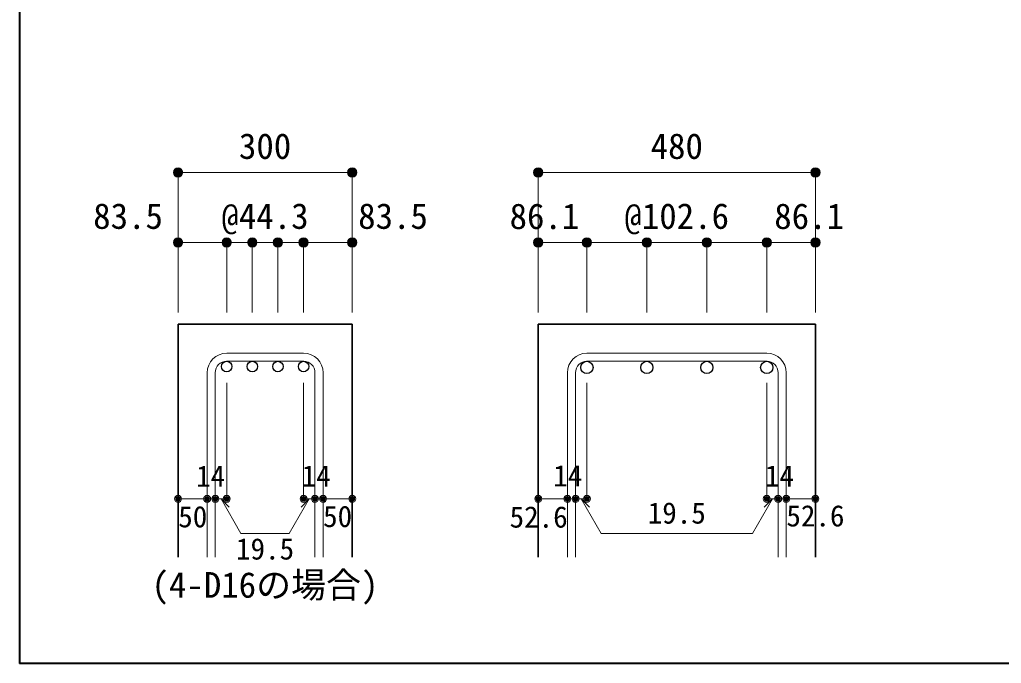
# Model space of a CAD drawing. Units: millimetres at full size, sheet at 1:20; details may follow other scales. Extents: x -3982 to 3969, y -2797 to 2801.
# Drawn here: x -3982 to -2297, y -2797 to -1693 of the extents above; entities that cross this region are included whole.
import ezdxf
from ezdxf.enums import TextEntityAlignment as Align

# ---------------------------------------------------------------- set-up
doc = ezdxf.new("R2010")
doc.units = ezdxf.units.MM
doc.header["$LTSCALE"] = 20
doc.header["$PDMODE"] = 32
doc.header["$PDSIZE"] = 12
for name, color, linetype, lineweight in [('6-1_躯体線', 2, 'Continuous', 35), ('6-5_梁主筋', 7, 'Continuous', 18), ('6-6_S.T.P.', 7, 'Continuous', 18), ('6-7_文字', 7, 'Continuous', 18), ('6-D_寸法', 4, 'Continuous', 9), ('F-0_枠', 6, 'Continuous', 40)]:
    doc.layers.add(name, color=color, linetype=linetype, lineweight=lineweight)
doc.styles.add('ＭＳ ゴシック', font='')
doc.styles.get('ＭＳ ゴシック').set_extended_font_data('MS Gothic')

msp = doc.modelspace()

# ---------------------------------------------------------------- linework, layer by layer
at = {"layer": '6-1_躯体線'}
for p, q in [((-3710.04, -2214.67), (-3710.04, -2614.67)), ((-3411.04, -2214.67), (-3710.04, -2214.67)), ((-3411.04, -2214.67), (-3411.04, -2614.67)), ((-3091.72, -2214.67), (-3091.72, -2614.67)), ((-2616.02, -2214.67), (-3091.72, -2214.67)), ((-2616.02, -2214.67), (-2616.02, -2614.67))]:
    msp.add_line(p, q, dxfattribs=at)
at = {"layer": '6-5_梁主筋', "color": 3, "lineweight": 25}
for centre, radius in [((-3626.54, -2287.67), 9), ((-3582.54, -2287.67), 9), ((-3538.54, -2287.67), 9), ((-3494.54, -2287.67), 9), ((-3008.22, -2289.17), 10.5), ((-2905.37, -2289.17), 10.5), ((-2802.37, -2289.17), 10.5), ((-2699.52, -2289.17), 10.5)]:
    msp.add_circle(centre, radius, dxfattribs=at)
at = {"layer": '6-6_S.T.P.'}
for p, q in [((-3626.54, -2264.67), (-3494.54, -2264.67)), ((-3008.22, -2264.67), (-2699.52, -2264.67)), ((-3626.54, -2278.67), (-3494.54, -2278.67)), ((-3008.22, -2278.67), (-2699.52, -2278.67)), ((-3660.04, -2298.17), (-3660.04, -2614.67)), ((-3646.04, -2298.17), (-3646.04, -2614.67)), ((-3475.04, -2298.17), (-3475.04, -2614.67)), ((-3461.04, -2298.17), (-3461.04, -2614.67)), ((-3041.72, -2298.17), (-3041.72, -2614.67)), ((-3027.72, -2298.17), (-3027.72, -2614.67)), ((-2680.02, -2298.17), (-2680.02, -2614.67)), ((-2666.02, -2298.17), (-2666.02, -2614.67))]:
    msp.add_line(p, q, dxfattribs=at)
for centre, radius, start, end in [((-3626.54, -2298.17), 33.5, 90, 180), ((-3494.54, -2298.17), 33.5, 0, 90), ((-3008.22, -2298.17), 33.5, 90, 180), ((-2699.52, -2298.17), 33.5, 0, 90), ((-3626.54, -2298.17), 19.5, 90, 180), ((-3494.54, -2298.17), 19.5, 0, 90), ((-3008.22, -2298.17), 19.5, 90, 180), ((-2699.52, -2298.17), 19.5, 0, 90)]:
    msp.add_arc(centre, radius, start, end, dxfattribs=at)
at = {"layer": '6-D_寸法'}
for p, q in [((-3710.04, -1954.67), (-3710.04, -2074.67)), ((-3411.04, -1954.67), (-3710.04, -1954.67)), ((-3091.72, -1954.67), (-3091.72, -2074.67)), ((-2616.02, -1954.67), (-3091.72, -1954.67)), ((-3710.04, -2074.67), (-3710.04, -2194.67)), ((-3584.54, -2074.67), (-3710.04, -2074.67)), ((-3626.54, -2074.67), (-3626.54, -2194.67)), ((-3494.54, -2074.67), (-3584.54, -2074.67)), ((-3582.54, -2074.67), (-3582.54, -2194.67)), ((-3538.54, -2074.67), (-3538.54, -2194.67)), ((-3494.54, -2074.67), (-3494.54, -2194.67)), ((-3411.04, -2074.67), (-3411.04, -2194.67)), ((-3091.72, -2074.67), (-3091.72, -2194.67)), ((-2907.34, -2074.67), (-3091.72, -2074.67)), ((-3008.22, -2074.67), (-3008.22, -2194.67)), ((-2699.52, -2074.67), (-2907.34, -2074.67)), ((-2905.34, -2074.67), (-2905.34, -2194.67)), ((-2802.39, -2074.67), (-2802.39, -2194.67)), ((-2699.52, -2074.67), (-2699.52, -2194.67)), ((-2616.02, -2074.67), (-2616.02, -2194.67)), ((-3626.54, -2514.67), (-3626.54, -2315.34)), ((-3494.54, -2514.67), (-3494.54, -2315.34)), ((-3008.22, -2514.67), (-3008.22, -2315.34)), ((-2699.52, -2514.67), (-2699.52, -2315.34)), ((-3626.54, -2514.67), (-3710.04, -2514.67)), ((-3646.04, -2514.67), (-3660.04, -2514.67)), ((-3636.29, -2514.67), (-3622.15, -2528.81)), ((-3636.29, -2514.67), (-3602.07, -2573.95)), ((-3484.79, -2514.67), (-3519.02, -2573.95)), ((-3484.79, -2514.67), (-3498.93, -2528.81)), ((-3461.04, -2514.67), (-3494.54, -2514.67)), ((-3411.04, -2514.67), (-3461.04, -2514.67)), ((-3008.22, -2514.67), (-3091.72, -2514.67)), ((-3027.72, -2514.67), (-3041.72, -2514.67)), ((-3017.97, -2514.67), (-3003.82, -2528.81)), ((-3017.97, -2514.67), (-2983.74, -2573.95)), ((-2689.77, -2514.67), (-2723.99, -2573.95)), ((-2689.77, -2514.67), (-2703.91, -2528.81)), ((-2666.02, -2514.67), (-2699.52, -2514.67)), ((-2616.02, -2514.67), (-2666.02, -2514.67)), ((-3519.02, -2573.95), (-3602.07, -2573.95)), ((-2723.99, -2573.95), (-2983.74, -2573.95))]:
    msp.add_line(p, q, dxfattribs=at)
for points in [[(-3411.04, -1954.67), (-3411.04, -2074.67), (-3494.54, -2074.67)], [(-2616.02, -1954.67), (-2616.02, -2074.67), (-2699.52, -2074.67)]]:
    msp.add_lwpolyline(points, dxfattribs=at)
for centre, radius in [((-3710.04, -1954.67), 8), ((-3710.04, -1954.67), 7.2), ((-3710.04, -1954.67), 6.4), ((-3710.04, -1954.67), 5.6), ((-3710.04, -1954.67), 4.8), ((-3710.04, -1954.67), 4), ((-3710.04, -1954.67), 3.2), ((-3710.04, -1954.67), 2.4), ((-3710.04, -1954.67), 1.6), ((-3710.04, -1954.67), 0.8), ((-3411.04, -1954.67), 8), ((-3411.04, -1954.67), 7.2), ((-3411.04, -1954.67), 6.4), ((-3411.04, -1954.67), 5.6), ((-3411.04, -1954.67), 4.8), ((-3411.04, -1954.67), 4), ((-3411.04, -1954.67), 3.2), ((-3411.04, -1954.67), 2.4), ((-3411.04, -1954.67), 1.6), ((-3411.04, -1954.67), 0.8), ((-3091.72, -1954.67), 8), ((-3091.72, -1954.67), 7.2), ((-3091.72, -1954.67), 6.4), ((-3091.72, -1954.67), 5.6), ((-3091.72, -1954.67), 4.8), ((-3091.72, -1954.67), 4), ((-3091.72, -1954.67), 3.2), ((-3091.72, -1954.67), 2.4), ((-3091.72, -1954.67), 1.6), ((-3091.72, -1954.67), 0.8), ((-2616.02, -1954.67), 8), ((-2616.02, -1954.67), 7.2), ((-2616.02, -1954.67), 6.4), ((-2616.02, -1954.67), 5.6), ((-2616.02, -1954.67), 4.8), ((-2616.02, -1954.67), 4), ((-2616.02, -1954.67), 3.2), ((-2616.02, -1954.67), 2.4), ((-2616.02, -1954.67), 1.6), ((-2616.02, -1954.67), 0.8), ((-3710.04, -2074.67), 8), ((-3710.04, -2074.67), 7.2), ((-3710.04, -2074.67), 6.4), ((-3710.04, -2074.67), 5.6), ((-3710.04, -2074.67), 4.8), ((-3710.04, -2074.67), 4), ((-3710.04, -2074.67), 3.2), ((-3710.04, -2074.67), 2.4), ((-3626.54, -2074.67), 8), ((-3626.54, -2074.67), 7.2), ((-3626.54, -2074.67), 6.4), ((-3626.54, -2074.67), 5.6), ((-3626.54, -2074.67), 4.8), ((-3626.54, -2074.67), 4), ((-3626.54, -2074.67), 3.2), ((-3626.54, -2074.67), 2.4), ((-3582.54, -2074.67), 8), ((-3582.54, -2074.67), 7.2), ((-3582.54, -2074.67), 6.4), ((-3582.54, -2074.67), 5.6), ((-3582.54, -2074.67), 4.8), ((-3582.54, -2074.67), 4), ((-3582.54, -2074.67), 3.2), ((-3582.54, -2074.67), 2.4), ((-3538.54, -2074.67), 8), ((-3538.54, -2074.67), 7.2), ((-3538.54, -2074.67), 6.4), ((-3538.54, -2074.67), 5.6), ((-3538.54, -2074.67), 4.8), ((-3538.54, -2074.67), 4), ((-3538.54, -2074.67), 3.2), ((-3538.54, -2074.67), 2.4), ((-3494.54, -2074.67), 8), ((-3494.54, -2074.67), 7.2), ((-3494.54, -2074.67), 6.4), ((-3494.54, -2074.67), 5.6), ((-3494.54, -2074.67), 4.8), ((-3494.54, -2074.67), 4), ((-3494.54, -2074.67), 3.2), ((-3494.54, -2074.67), 2.4), ((-3411.04, -2074.67), 8), ((-3411.04, -2074.67), 7.2), ((-3411.04, -2074.67), 6.4), ((-3411.04, -2074.67), 5.6), ((-3411.04, -2074.67), 4.8), ((-3411.04, -2074.67), 4), ((-3411.04, -2074.67), 3.2), ((-3411.04, -2074.67), 2.4), ((-3091.72, -2074.67), 8), ((-3091.72, -2074.67), 7.2), ((-3091.72, -2074.67), 6.4), ((-3091.72, -2074.67), 5.6), ((-3091.72, -2074.67), 4.8), ((-3091.72, -2074.67), 4), ((-3091.72, -2074.67), 3.2), ((-3091.72, -2074.67), 2.4), ((-3008.22, -2074.67), 8), ((-3008.22, -2074.67), 7.2), ((-3008.22, -2074.67), 6.4), ((-3008.22, -2074.67), 5.6), ((-3008.22, -2074.67), 4.8), ((-3008.22, -2074.67), 4), ((-3008.22, -2074.67), 3.2), ((-3008.22, -2074.67), 2.4), ((-2905.34, -2074.67), 8), ((-2905.34, -2074.67), 7.2), ((-2905.34, -2074.67), 6.4), ((-2905.34, -2074.67), 5.6), ((-2905.34, -2074.67), 4.8), ((-2905.34, -2074.67), 4), ((-2905.34, -2074.67), 3.2), ((-2905.34, -2074.67), 2.4), ((-2802.39, -2074.67), 8), ((-2802.39, -2074.67), 7.2), ((-2802.39, -2074.67), 6.4), ((-2802.39, -2074.67), 5.6), ((-2802.39, -2074.67), 4.8), ((-2802.39, -2074.67), 4), ((-2802.39, -2074.67), 3.2), ((-2802.39, -2074.67), 2.4), ((-2699.52, -2074.67), 8), ((-2699.52, -2074.67), 7.2), ((-2699.52, -2074.67), 6.4), ((-2699.52, -2074.67), 5.6), ((-2699.52, -2074.67), 4.8), ((-2699.52, -2074.67), 4), ((-2699.52, -2074.67), 3.2), ((-2699.52, -2074.67), 2.4), ((-2616.02, -2074.67), 8), ((-2616.02, -2074.67), 7.2), ((-2616.02, -2074.67), 6.4), ((-2616.02, -2074.67), 5.6), ((-2616.02, -2074.67), 4.8), ((-2616.02, -2074.67), 4), ((-2616.02, -2074.67), 3.2), ((-2616.02, -2074.67), 2.4), ((-3710.04, -2074.67), 1.6), ((-3710.04, -2074.67), 0.8), ((-3626.54, -2074.67), 1.6), ((-3626.54, -2074.67), 0.8), ((-3582.54, -2074.67), 1.6), ((-3582.54, -2074.67), 0.8), ((-3538.54, -2074.67), 1.6), ((-3538.54, -2074.67), 0.8), ((-3494.54, -2074.67), 1.6), ((-3494.54, -2074.67), 0.8), ((-3411.04, -2074.67), 1.6), ((-3411.04, -2074.67), 0.8), ((-3091.72, -2074.67), 1.6), ((-3091.72, -2074.67), 0.8), ((-3008.22, -2074.67), 1.6), ((-3008.22, -2074.67), 0.8), ((-2905.34, -2074.67), 1.6), ((-2905.34, -2074.67), 0.8), ((-2802.39, -2074.67), 1.6), ((-2802.39, -2074.67), 0.8), ((-2699.52, -2074.67), 1.6), ((-2699.52, -2074.67), 0.8), ((-2616.02, -2074.67), 1.6), ((-2616.02, -2074.67), 0.8), ((-3710.04, -2514.67), 4), ((-3660.04, -2514.67), 4), ((-3646.04, -2514.67), 4), ((-3626.54, -2514.67), 4), ((-3494.54, -2514.67), 4), ((-3475.04, -2514.67), 4), ((-3461.04, -2514.67), 4), ((-3411.04, -2514.67), 4), ((-3091.72, -2514.67), 4), ((-3041.72, -2514.67), 4), ((-3027.72, -2514.67), 4), ((-3008.22, -2514.67), 4), ((-2699.52, -2514.67), 4), ((-2680.02, -2514.67), 4), ((-2666.02, -2514.67), 4), ((-2616.02, -2514.67), 4), ((-3710.04, -2514.67), 3.6), ((-3710.04, -2514.67), 3.2), ((-3710.04, -2514.67), 2.8), ((-3710.04, -2514.67), 2.4), ((-3710.04, -2514.67), 2), ((-3710.04, -2514.67), 1.6), ((-3710.04, -2514.67), 1.2), ((-3710.04, -2514.67), 0.8), ((-3710.04, -2514.67), 0.4), ((-3660.04, -2514.67), 3.6), ((-3660.04, -2514.67), 3.2), ((-3660.04, -2514.67), 2.8), ((-3660.04, -2514.67), 2.4), ((-3660.04, -2514.67), 2), ((-3660.04, -2514.67), 1.6), ((-3660.04, -2514.67), 1.2), ((-3660.04, -2514.67), 0.8), ((-3660.04, -2514.67), 0.4), ((-3646.04, -2514.67), 3.6), ((-3646.04, -2514.67), 3.2), ((-3646.04, -2514.67), 2.8), ((-3646.04, -2514.67), 2.4), ((-3646.04, -2514.67), 2), ((-3646.04, -2514.67), 1.6), ((-3646.04, -2514.67), 1.2), ((-3646.04, -2514.67), 0.8), ((-3646.04, -2514.67), 0.4), ((-3626.54, -2514.67), 3.6), ((-3626.54, -2514.67), 3.2), ((-3626.54, -2514.67), 2.8), ((-3626.54, -2514.67), 2.4), ((-3626.54, -2514.67), 2), ((-3626.54, -2514.67), 1.6), ((-3626.54, -2514.67), 1.2), ((-3626.54, -2514.67), 0.8), ((-3626.54, -2514.67), 0.4), ((-3494.54, -2514.67), 3.6), ((-3494.54, -2514.67), 3.2), ((-3494.54, -2514.67), 2.8), ((-3494.54, -2514.67), 2.4), ((-3494.54, -2514.67), 2), ((-3494.54, -2514.67), 1.6), ((-3494.54, -2514.67), 1.2), ((-3494.54, -2514.67), 0.8), ((-3494.54, -2514.67), 0.4), ((-3475.04, -2514.67), 3.6), ((-3475.04, -2514.67), 3.2), ((-3475.04, -2514.67), 2.8), ((-3475.04, -2514.67), 2.4), ((-3475.04, -2514.67), 2), ((-3475.04, -2514.67), 1.6), ((-3475.04, -2514.67), 1.2), ((-3475.04, -2514.67), 0.8), ((-3475.04, -2514.67), 0.4), ((-3461.04, -2514.67), 3.6), ((-3461.04, -2514.67), 3.2), ((-3461.04, -2514.67), 2.8), ((-3461.04, -2514.67), 2.4), ((-3461.04, -2514.67), 2), ((-3461.04, -2514.67), 1.6), ((-3461.04, -2514.67), 1.2), ((-3461.04, -2514.67), 0.8), ((-3461.04, -2514.67), 0.4), ((-3411.04, -2514.67), 3.6), ((-3411.04, -2514.67), 3.2), ((-3411.04, -2514.67), 2.8), ((-3411.04, -2514.67), 2.4), ((-3411.04, -2514.67), 2), ((-3411.04, -2514.67), 1.6), ((-3411.04, -2514.67), 1.2), ((-3411.04, -2514.67), 0.8), ((-3411.04, -2514.67), 0.4), ((-3091.72, -2514.67), 3.6), ((-3091.72, -2514.67), 3.2), ((-3091.72, -2514.67), 2.8), ((-3091.72, -2514.67), 2.4), ((-3091.72, -2514.67), 2), ((-3091.72, -2514.67), 1.6), ((-3091.72, -2514.67), 1.2), ((-3091.72, -2514.67), 0.8), ((-3091.72, -2514.67), 0.4), ((-3041.72, -2514.67), 3.6), ((-3041.72, -2514.67), 3.2), ((-3041.72, -2514.67), 2.8), ((-3041.72, -2514.67), 2.4), ((-3041.72, -2514.67), 2), ((-3041.72, -2514.67), 1.6), ((-3041.72, -2514.67), 1.2), ((-3041.72, -2514.67), 0.8), ((-3041.72, -2514.67), 0.4), ((-3027.72, -2514.67), 3.6), ((-3027.72, -2514.67), 3.2), ((-3027.72, -2514.67), 2.8), ((-3027.72, -2514.67), 2.4), ((-3027.72, -2514.67), 2), ((-3027.72, -2514.67), 1.6), ((-3027.72, -2514.67), 1.2), ((-3027.72, -2514.67), 0.8), ((-3027.72, -2514.67), 0.4), ((-3008.22, -2514.67), 3.6), ((-3008.22, -2514.67), 3.2), ((-3008.22, -2514.67), 2.8), ((-3008.22, -2514.67), 2.4), ((-3008.22, -2514.67), 2), ((-3008.22, -2514.67), 1.6), ((-3008.22, -2514.67), 1.2), ((-3008.22, -2514.67), 0.8), ((-3008.22, -2514.67), 0.4), ((-2699.52, -2514.67), 3.6), ((-2699.52, -2514.67), 3.2), ((-2699.52, -2514.67), 2.8), ((-2699.52, -2514.67), 2.4), ((-2699.52, -2514.67), 2), ((-2699.52, -2514.67), 1.6), ((-2699.52, -2514.67), 1.2), ((-2699.52, -2514.67), 0.8), ((-2699.52, -2514.67), 0.4), ((-2680.02, -2514.67), 3.6), ((-2680.02, -2514.67), 3.2), ((-2680.02, -2514.67), 2.8), ((-2680.02, -2514.67), 2.4), ((-2680.02, -2514.67), 2), ((-2680.02, -2514.67), 1.6), ((-2680.02, -2514.67), 1.2), ((-2680.02, -2514.67), 0.8), ((-2680.02, -2514.67), 0.4), ((-2666.02, -2514.67), 3.6), ((-2666.02, -2514.67), 3.2), ((-2666.02, -2514.67), 2.8), ((-2666.02, -2514.67), 2.4), ((-2666.02, -2514.67), 2), ((-2666.02, -2514.67), 1.6), ((-2666.02, -2514.67), 1.2), ((-2666.02, -2514.67), 0.8), ((-2666.02, -2514.67), 0.4), ((-2616.02, -2514.67), 3.6), ((-2616.02, -2514.67), 3.2), ((-2616.02, -2514.67), 2.8), ((-2616.02, -2514.67), 2.4), ((-2616.02, -2514.67), 2), ((-2616.02, -2514.67), 1.6), ((-2616.02, -2514.67), 1.2), ((-2616.02, -2514.67), 0.8), ((-2616.02, -2514.67), 0.4)]:
    msp.add_circle(centre, radius, dxfattribs=at)
at = {"layer": '6-D_寸法', "color": 7}
for p in [(-3710.04, -1954.67), (-3411.04, -1954.67), (-3091.72, -1954.67), (-2616.02, -1954.67), (-3710.04, -2074.67), (-3626.54, -2074.67), (-3582.54, -2074.67), (-3538.54, -2074.67), (-3494.54, -2074.67), (-3411.04, -2074.67), (-3091.72, -2074.67), (-3008.22, -2074.67), (-2905.34, -2074.67), (-2802.39, -2074.67), (-2699.52, -2074.67), (-2616.02, -2074.67), (-3710.04, -2514.67), (-3660.04, -2514.67), (-3646.04, -2514.67), (-3626.54, -2514.67), (-3494.54, -2514.67), (-3475.04, -2514.67), (-3461.04, -2514.67), (-3411.04, -2514.67), (-3091.72, -2514.67), (-3041.72, -2514.67), (-3027.72, -2514.67), (-3008.22, -2514.67), (-2699.52, -2514.67), (-2680.02, -2514.67), (-2666.02, -2514.67), (-2616.02, -2514.67)]:
    msp.add_point(p, dxfattribs=at)
at = {"layer": 'F-0_枠'}
for p in [(-3981.92, 2800.77), (3969.4, -2796.83)]:
    msp.add_line(p, (-3981.92, -2796.83), dxfattribs=at)

# ---------------------------------------------------------------- texts
at = {"layer": '6-7_文字', "style": 'ＭＳ ゴシック'}
msp.add_text('(4-D16の場合)', height=43.99, dxfattribs=at).set_placement((-3755.54, -2697.46), align=Align.BOTTOM_LEFT)
at = {"layer": '6-D_寸法', "style": 'ＭＳ ゴシック'}
for s, height, p in [('300', 43.99, (-3605.54, -1944.67)), ('480', 43.99, (-2898.87, -1944.67)), ('83.5', 43.99, (-3855.67, -2064.67)), ('@44.3', 43.99, (-3635.54, -2064.67)), ('83.5', 43.99, (-3400.86, -2064.67)), ('86.1', 43.99, (-3140.95, -2065)), ('@102.6', 43.99, (-2943.87, -2064.67)), ('86.1', 43.99, (-2686.67, -2064.87)), ('14', 36.66, (-3679.06, -2504.96)), ('14', 36.66, (-3497.73, -2504.6)), ('14', 36.66, (-3066.1, -2504.33)), ('14', 36.66, (-2702.71, -2504.6)), ('50', 36.66, (-3709.69, -2574.51)), ('50', 36.66, (-3461.09, -2574.03)), ('19.5', 36.66, (-2903.87, -2568.14)), ('52.6', 36.66, (-2665.91, -2573.04)), ('52.6', 36.66, (-3140.96, -2574.99)), ('19.5', 36.66, (-3610.54, -2629.75))]:
    msp.add_text(s, height=height, dxfattribs=at).set_placement(p, align=Align.BOTTOM_LEFT)

doc.saveas('drawing.dxf')
